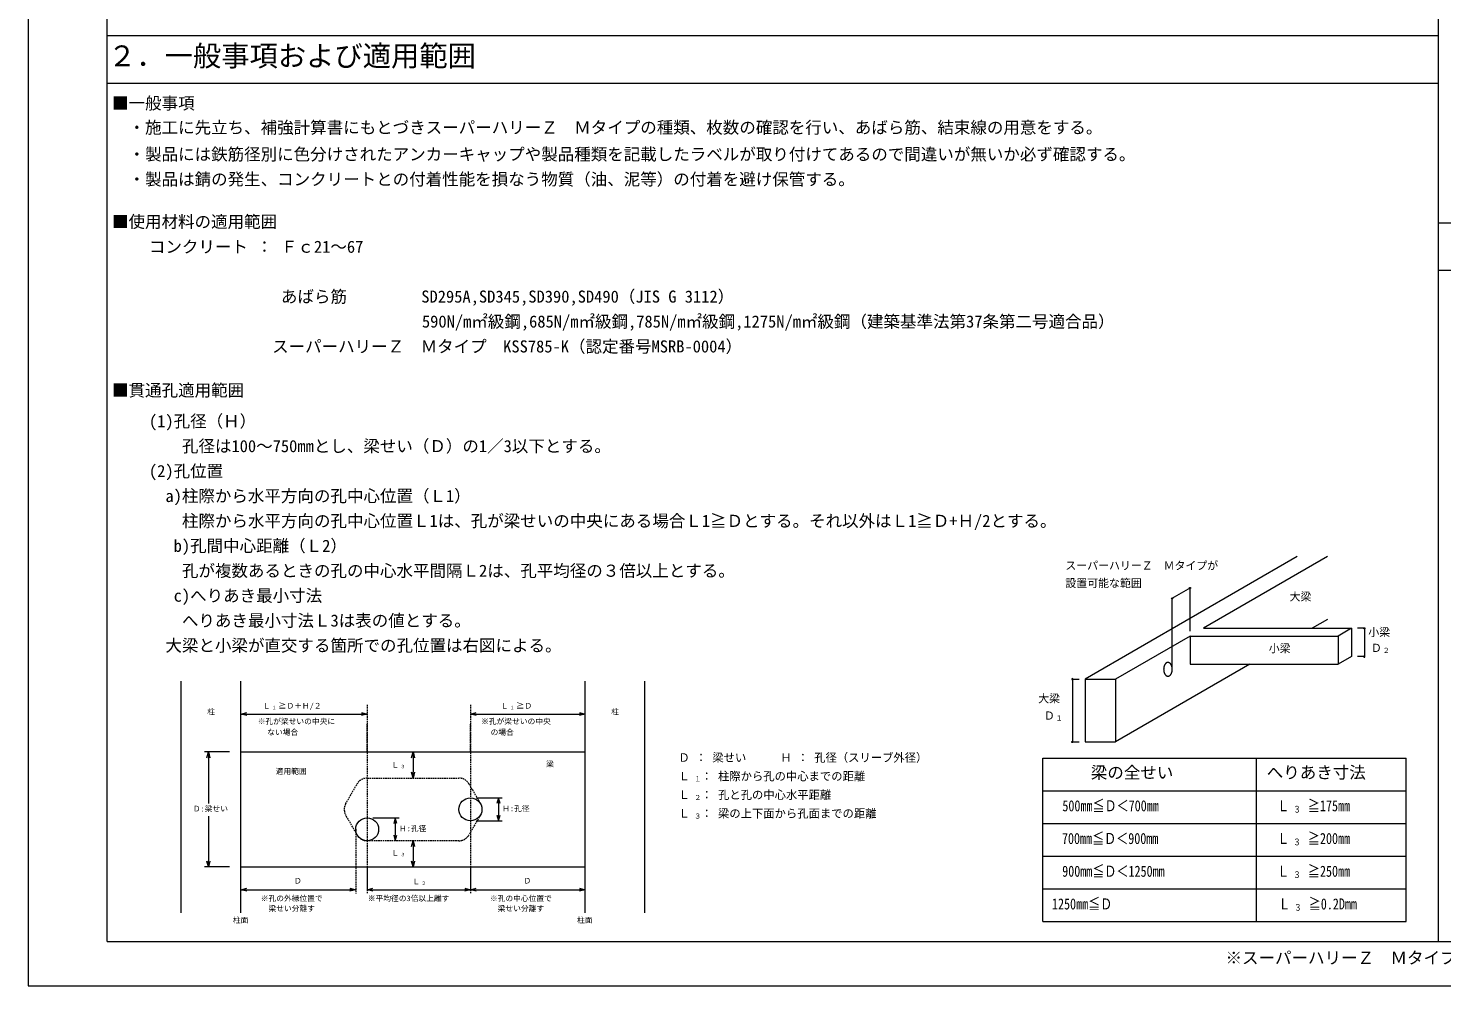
# Model space of a CAD drawing. Units: millimetres, scale not verified. Extents: x -3712 to 3713, y -2625 to 2625.
# Drawn here: x -3712 to 34, y -2625 to -89 of the extents above; entities that cross this region are included whole.
import ezdxf
from ezdxf.enums import TextEntityAlignment as Align

# ---------------------------------------------------------------- set-up
doc = ezdxf.new("R2010")
doc.units = ezdxf.units.MM
doc.header["$LTSCALE"] = 8
doc.linetypes.add('USER1', pattern=[0.75, 0.5, -0.25])
for name, color, linetype, lineweight in [('0-0_0', 7, 'Continuous', 18), ('0-1_2', 7, 'Continuous', 18), ('0-2_5', 7, 'Continuous', 18), ('0-3_4', 7, 'Continuous', 18), ('0-4_6', 7, 'Continuous', 18), ('0-5_WAKU', 7, 'Continuous', 18)]:
    doc.layers.add(name, color=color, linetype=linetype, lineweight=lineweight)
doc.layers.add('0-6_LAY-255', color=7, linetype='Continuous')
doc.styles.add('ＭＳ ゴシック', font='')
doc.styles.get('ＭＳ ゴシック').set_extended_font_data('MS Gothic')

# ---------------------------------------------------------------- blocks, each defined once
blk = doc.blocks.new('_U25')
at = {"layer": '0-1_2', "style": 'ＭＳ ゴシック'}
blk.add_text('梁の全せい', height=32.07, dxfattribs=at).set_placement((28609.341, -10736.459), align=Align.BOTTOM_LEFT)
blk = doc.blocks.new('_U27')
at = {"layer": '0-1_2', "style": 'ＭＳ ゴシック'}
blk.add_text('へりあき寸法', height=32.07, dxfattribs=at).set_placement((29075.515, -10736.015), align=Align.BOTTOM_LEFT)
blk = doc.blocks.new('_DOTSMALL')
at = {"layer": '0-0_0'}
blk.add_circle((0, 0), 0.0625, dxfattribs=at)
blk.add_circle((0, 0), 0.0625, dxfattribs=at)
blk = doc.blocks.new('_OPEN30')
at = {"layer": '0-0_0'}
blk.add_line((0, 0), (-1, 0), dxfattribs=at)
blk.add_lwpolyline([(-1, 0.2679), (0, 0), (-1, -0.2679)], dxfattribs=at)

msp = doc.modelspace()

# ---------------------------------------------------------------- linework, layer by layer
at = {"layer": '0-2_5'}
for p, q in [((24.297, 2173.8), (24.297, -2507.485)), ((-3503.151, -108.028), (24.297, -108.028)), ((-3503.151, -234.528), (24.297, -234.528)), ((24.297, -604.342), (3551.744, -604.342)), ((3551.744, -730.842), (24.297, -730.842)), ((-1024.028, -2022.073), (-60.76, -2022.073)), ((-1024.028, -2455.321), (-1024.028, -2022.073)), ((-457.252, -2455.321), (-457.252, -2022.073)), ((-60.76, -2455.321), (-60.76, -2022.073)), ((-1024.028, -2108.723), (-60.76, -2108.723)), ((-1024.028, -2195.372), (-60.76, -2195.372)), ((-1024.028, -2282.022), (-60.76, -2282.022)), ((-1024.028, -2368.672), (-60.76, -2368.672)), ((-1024.028, -2455.321), (-60.76, -2455.321)), ((-3503.151, -2507.485), (3551.744, -2507.485))]:
    msp.add_line(p, q, dxfattribs=at)
msp.add_lwpolyline([(-3503.151, -2507.485), (-3503.151, 2173.8), (3551.744, 2173.8)], dxfattribs=at)
at = {"layer": '0-3_4'}
for p, q in [((-349.369, -1488.655), (-911.495, -1813.199)), ((-269.274, -1488.655), (-598.041, -1678.469)), ((-632.127, -1570.949), (-682.219, -1599.869)), ((-633.507, -1686.335), (-633.507, -1571.745)), ((-680.838, -1783.731), (-680.838, -1599.072)), ((-598.041, -1678.469), (-205.422, -1678.469)), ((-269.274, -1654.97), (-309.975, -1678.469)), ((-205.422, -1678.469), (-240.888, -1698.945)), ((-205.422, -1678.469), (-205.422, -1753.379)), ((-205.422, -1678.469), (-205.422, -1753.379)), ((-171.609, -1678.469), (-189.67, -1678.469)), ((-171.609, -1678.469), (-171.609, -1754.973)), ((-633.507, -1698.945), (-831.4, -1813.199)), ((-633.507, -1698.945), (-240.888, -1698.945)), ((-633.507, -1698.945), (-633.507, -1773.855)), ((-240.888, -1698.945), (-240.888, -1773.855)), ((-205.422, -1753.379), (-240.888, -1773.855)), ((-170.015, -1753.379), (-189.67, -1753.379)), ((-475.19, -1773.855), (-831.4, -1979.513)), ((-633.507, -1773.855), (-240.888, -1773.855)), ((-3307.098, -2431.687), (-3307.098, -1818.802)), ((-3148.719, -2006.032), (-3148.719, -1818.802)), ((-2078.222, -2431.687), (-2078.222, -1818.802)), ((-945.308, -1813.199), (-927.247, -1813.199)), ((-945.308, -1813.199), (-945.308, -1979.513)), ((-911.495, -1813.199), (-831.4, -1813.199)), ((-831.4, -1813.199), (-831.4, -1979.513)), ((-3133.517, -1905.579), (-2814.276, -1905.579)), ((-2540.64, -1905.579), (-2251.802, -1905.579)), ((-946.902, -1979.513), (-927.247, -1979.513)), ((-3179.123, -2006.032), (-3245.131, -2006.032)), ((-3234.997, -2021.234), (-3234.997, -2142.594)), ((-3148.719, -2310.071), (-3148.719, -2006.032)), ((-2692.66, -2021.234), (-2692.66, -2059.784)), ((-2236.6, -2310.071), (-2236.6, -2006.032)), ((-2525.438, -2127.648), (-2456.211, -2127.648)), ((-2466.346, -2142.85), (-2466.346, -2173.254)), ((-3234.997, -2175.648), (-3234.997, -2294.869)), ((-2799.074, -2180.309), (-2729.847, -2180.309)), ((-2739.981, -2195.511), (-2739.981, -2225.915)), ((-2525.438, -2188.456), (-2456.211, -2188.456)), ((-2692.66, -2256.319), (-2692.66, -2294.869)), ((-3179.123, -2310.071), (-3245.131, -2310.071)), ((-2236.6, -2431.687), (-2236.6, -2310.071)), ((-3133.517, -2370.879), (-2859.882, -2370.879)), ((-2799.074, -2370.879), (-2540.64, -2370.879)), ((-2525.438, -2370.879), (-2251.802, -2370.879))]:
    msp.add_line(p, q, dxfattribs=at)
at = {"layer": '0-3_4', "linetype": 'USER1'}
for p, q in [((-2814.276, -1881.171), (-2814.276, -2370.879)), ((-2540.64, -1881.171), (-2540.64, -2370.879)), ((-2814.276, -2006.032), (-2814.276, -1932.307)), ((-2540.64, -2006.032), (-2540.64, -1932.307)), ((-2871.01, -2142.85), (-2840.606, -2090.188)), ((-2814.276, -2074.986), (-2571.044, -2074.986)), ((-2544.713, -2090.188), (-2514.309, -2142.85)), ((-2840.606, -2225.915), (-2871.01, -2173.254)), ((-2514.309, -2173.254), (-2544.713, -2225.915)), ((-2844.68, -2210.713), (-2844.68, -2381.014)), ((-2571.044, -2241.117), (-2814.276, -2241.117)), ((-2814.276, -2310.071), (-2814.276, -2381.014)), ((-2814.276, -2310.071), (-2814.276, -2381.014)), ((-2540.64, -2310.071), (-2540.64, -2381.014))]:
    msp.add_line(p, q, dxfattribs=at)
at = {"layer": '0-3_4'}
for points in [[(-692.01, -1768.785), (-692.61, -1768.785), (-693.21, -1768.885), (-693.71, -1768.985), (-694.31, -1769.185), (-694.81, -1769.385), (-695.41, -1769.585), (-695.91, -1769.885), (-696.41, -1770.185), (-696.91, -1770.585), (-697.41, -1770.985), (-697.91, -1771.385), (-698.41, -1771.885), (-698.81, -1772.385), (-699.31, -1772.885), (-699.71, -1773.485), (-700.11, -1774.085), (-700.51, -1774.785), (-700.91, -1775.485), (-701.21, -1776.185), (-701.51, -1776.885), (-701.81, -1777.685), (-702.11, -1778.385), (-702.41, -1779.185), (-702.61, -1780.085), (-702.81, -1780.885), (-703.01, -1781.785), (-703.11, -1782.585), (-703.21, -1783.485), (-703.31, -1784.385), (-703.41, -1785.285), (-703.41, -1786.185), (-703.51, -1786.985), (-703.41, -1787.885), (-703.41, -1788.785), (-703.31, -1789.685), (-703.21, -1790.585), (-703.11, -1791.485), (-703.01, -1792.285), (-702.81, -1793.185)], [(-702.81, -1793.185), (-702.61, -1793.985), (-702.41, -1794.785), (-702.11, -1795.585), (-701.81, -1796.385), (-701.51, -1797.185), (-701.21, -1797.885), (-700.91, -1798.585), (-700.51, -1799.285), (-700.11, -1799.985), (-699.71, -1800.585), (-699.31, -1801.185), (-698.81, -1801.685), (-698.41, -1802.185), (-697.91, -1802.685), (-697.41, -1803.085), (-696.91, -1803.485), (-696.41, -1803.885), (-695.91, -1804.185), (-695.41, -1804.485), (-694.81, -1804.685), (-694.31, -1804.885), (-693.71, -1805.085), (-693.21, -1805.185), (-692.61, -1805.285), (-692.01, -1805.285), (-691.51, -1805.285), (-690.91, -1805.185), (-690.41, -1805.085), (-689.81, -1804.885), (-689.31, -1804.685), (-688.71, -1804.485), (-688.21, -1804.185), (-687.71, -1803.885), (-687.21, -1803.485), (-686.71, -1803.085), (-686.21, -1802.685), (-685.71, -1802.185), (-685.31, -1801.685), (-684.81, -1801.185)], [(-686.21, -1771.385), (-686.71, -1770.985), (-687.21, -1770.585), (-687.71, -1770.185), (-688.21, -1769.885), (-688.71, -1769.585), (-689.31, -1769.385), (-689.81, -1769.185), (-690.41, -1768.985), (-690.91, -1768.885), (-691.51, -1768.785), (-692.01, -1768.785)], [(-684.81, -1801.185), (-684.41, -1800.585), (-684.01, -1799.985), (-683.61, -1799.285), (-683.21, -1798.585), (-682.91, -1797.885), (-682.61, -1797.185), (-682.31, -1796.385), (-682.01, -1795.585), (-681.71, -1794.785), (-681.51, -1793.985), (-681.31, -1793.185), (-681.11, -1792.285), (-681.01, -1791.485), (-680.91, -1790.585), (-680.81, -1789.685), (-680.71, -1788.785), (-680.71, -1787.885), (-680.61, -1786.985), (-680.71, -1786.185), (-680.71, -1785.285), (-680.81, -1784.385), (-680.91, -1783.485), (-681.01, -1782.585), (-681.11, -1781.785), (-681.31, -1780.885), (-681.51, -1780.085), (-681.71, -1779.185), (-682.01, -1778.385), (-682.31, -1777.685), (-682.61, -1776.885), (-682.91, -1776.185), (-683.21, -1775.485), (-683.61, -1774.785), (-684.01, -1774.085), (-684.41, -1773.485), (-684.81, -1772.885), (-685.31, -1772.385), (-685.71, -1771.885), (-686.21, -1771.385)], [(-3148.719, -2006.032), (-2236.6, -2006.032), (-2236.6, -1818.802)], [(-911.495, -1813.199), (-911.495, -1979.513), (-831.4, -1979.513)], [(-3148.719, -2431.687), (-3148.719, -2310.071), (-2236.6, -2310.071)]]:
    msp.add_lwpolyline(points, dxfattribs=at)
for centre in [(-2540.64, -2158.052), (-2814.276, -2210.713)]:
    msp.add_circle(centre, 30.404, dxfattribs=at)
at = {"layer": '0-3_4', "linetype": 'USER1'}
for centre, start, end in [((-2814.276, -2105.39), 90, 150), ((-2571.044, -2105.39), 30, 90), ((-2844.68, -2158.052), 150, 210), ((-2814.276, -2210.713), 210, 270), ((-2571.044, -2210.713), 270, 330)]:
    msp.add_arc(centre, 30.404, start, end, dxfattribs=at)
at = {"layer": '0-4_6'}
for p, q in [((-3712.47, 2625), (-3712.47, -2625)), ((-3712.47, -2625), (3712.53, -2625))]:
    msp.add_line(p, q, dxfattribs=at)

# ---------------------------------------------------------------- block references
at = {"layer": '0-3_4', "yscale": 15.20199}
for p, xscale, rotation in [((-3148.719, -1905.579), 15.20199, 180), ((-2540.64, -1905.579), 15.20199, 180), ((-3234.997, -2006.032), 15.20199, 90), ((-2692.66, -2006.032), 15.20199, 90), ((-2692.66, -2074.986), 15.20199, 270), ((-2466.346, -2127.648), -15.20199, 270), ((-2739.981, -2180.309), -15.20199, 270), ((-2466.346, -2188.456), -15.20199, 90), ((-2739.981, -2241.117), -15.20199, 90), ((-2692.66, -2241.117), 15.20199, 90), ((-3234.997, -2310.071), 15.20199, 270), ((-2692.66, -2310.071), 15.20199, 270), ((-3148.719, -2370.879), 15.20199, 180), ((-2814.276, -2370.879), 15.20199, 180), ((-2540.64, -2370.879), 15.20199, 180)]:
    msp.add_blockref('_OPEN30', p, dxfattribs=dict(at, xscale=xscale, rotation=rotation))
at = {"layer": '0-3_4', "xscale": 15.20199, "yscale": 15.20199}
for p in [(-2814.276, -1905.579), (-2236.6, -1905.579), (-2844.68, -2370.879), (-2540.64, -2370.879), (-2236.6, -2370.879)]:
    msp.add_blockref('_OPEN30', p, dxfattribs=at)
at = {"layer": '0-3_4'}
for name in ['_U25', '_U27']:
    msp.add_blockref(name, (-29505.81, 8650.315), dxfattribs=at)
at = {"layer": '0-5_WAKU', "yscale": 25.5, "rotation": 180}
for p, xscale in [((-633.507, -1571.745), 25.5), ((-680.838, -1599.072), 25.5), ((-171.609, -1753.379), -25.5), ((-945.308, -1979.513), 25.5)]:
    msp.add_blockref('_DOTSMALL', p, dxfattribs=dict(at, xscale=xscale))
at = {"layer": '0-5_WAKU', "yscale": 25.5}
for p, xscale in [((-171.609, -1678.469), 25.5), ((-945.308, -1813.199), -25.5)]:
    msp.add_blockref('_DOTSMALL', p, dxfattribs=dict(at, xscale=xscale))

# ---------------------------------------------------------------- texts
at = {"layer": '0-1_2', "style": 'ＭＳ ゴシック'}
msp.add_text('２．一般事項および適用範囲', height=54.99, dxfattribs=at).set_placement((-3501.085, -206.359), align=Align.BOTTOM_LEFT)
at = {"layer": '0-1_2', "style": 'ＭＳ ゴシック', "width": 0.8}
for s, height, p in [('500mm≦Ｄ＜700mm', 29.33, (-971.883, -2171.906)), ('Ｌ', 29.33, (-402.412, -2171.906)), ('≧175mm', 29.33, (-321.115, -2171.906)), ('３', 17.6, (-359.775, -2171.906)), ('700mm≦Ｄ＜900mm', 29.33, (-972.993, -2258.555)), ('Ｌ', 29.33, (-402.412, -2258.555)), ('３', 17.6, (-359.775, -2258.555)), ('≧200mm', 29.33, (-321.115, -2258.555)), ('900mm≦Ｄ＜1250mm', 29.33, (-972.327, -2345.205)), ('Ｌ', 29.33, (-402.412, -2345.205)), ('３', 17.6, (-359.775, -2345.205)), ('≧250mm', 29.33, (-321.115, -2345.205)), ('1250mm≦Ｄ', 29.33, (-999.387, -2431.854)), ('Ｌ', 29.33, (-399.38, -2431.854)), ('≧0.2Dmm', 29.33, (-318.873, -2431.854)), ('３', 17.6, (-357.533, -2431.854))]:
    msp.add_text(s, height=height, dxfattribs=at).set_placement(p, align=Align.BOTTOM_LEFT)
at = {"layer": '0-3_4', "style": 'ＭＳ ゴシック'}
for s, height, p in [('\u3000a)柱際から水平方向の孔中心位置（Ｌ1）', 32.07, (-3392.714, -1353.572)), ('\u3000\u3000柱際から水平方向の孔中心位置Ｌ1は、孔が梁せいの中央にある場合Ｌ1≧Ｄとする。それ以外はＬ1≧Ｄ+Ｈ/2とする。', 32.07, (-3392.714, -1419.572)), ('\u3000 b)孔間中心距離（Ｌ2）', 32.07, (-3392.714, -1485.572)), ('\u3000\u3000孔が複数あるときの孔の中心水平間隔Ｌ2は、孔平均径の３倍以上とする。', 32.07, (-3392.714, -1551.572)), ('\u3000\u3000へりあき最小寸法Ｌ3は表の値とする。', 32.07, (-3392.714, -1683.572)), ('２', 13.2, (-122.768, -1747.465)), ('１', 8.798, (-3066.85, -1895.444)), ('１', 8.798, (-2436.282, -1895.444)), ('１', 13.2, (-989.593, -1926.828)), ('３', 8.798, (-2725.773, -2051.638)), ('１', 13.2, (-1947.484, -2087.875)), ('２', 13.2, (-1947.484, -2137.177)), ('３', 13.2, (-1947.484, -2186.479)), ('３', 8.798, (-2725.773, -2284.735)), ('２', 8.798, (-2670.435, -2360.745)), ('※スーパーハリーＺ\u3000Ｍタイプ標準図の評定内容など、製品の性能に関わる内容の編集はご遠慮下さい。編集された内容については弊社では責任を負いかねます。', 32.07, (-539.534, -2576.732))]:
    msp.add_text(s, height=height, dxfattribs=at).set_placement(p, align=Align.BOTTOM_LEFT)
at = {"layer": '0-6_LAY-255', "style": 'ＭＳ ゴシック'}
for s, height, p in [('■一般事項', 32.07, (-3490.368, -313.405)), ('\u3000・施工に先立ち、補強計算書にもとづきスーパーハリーＺ\u3000Ｍタイプの種類、枚数の確認を行い、あばら筋、結束線の用意をする。', 32.07, (-3490.368, -377.694)), ('\u3000・製品には鉄筋径別に色分けされたアンカーキャップや製品種類を記載したラベルが取り付けてあるので間違いが無いか必ず確認する。', 32.07, (-3490.368, -448.62)), ('\u3000・製品は錆の発生、コンクリートとの付着性能を損なう物質（油、泥等）の付着を避け保管する。', 32.07, (-3490.368, -514.771)), ('■使用材料の適用範囲', 32.07, (-3490.484, -627.177)), ('コンクリート ： Ｆｃ21～67\u3000', 32.07, (-3392.714, -693.572)), ('\u3000\u3000\u3000\u3000\u3000\u3000\u3000\u3000あばら筋', 32.07, (-3392.714, -825.572)), ('SD295A,SD345,SD390,SD490（JIS G 3112）', 32.07, (-2670.897, -825.572)), ('590N/m㎡級鋼,685N/m㎡級鋼,785N/m㎡級鋼,1275N/m㎡級鋼（建築基準法第37条第二号適合品）', 32.07, (-2669.176, -891.572)), ('スーパーハリーＺ\u3000Ｍタイプ  KSS785-K（認定番号MSRB-0004）', 32.07, (-3066.232, -957.572)), ('■貫通孔適用範囲', 32.07, (-3490.368, -1073.728)), ('(1)孔径（Ｈ）', 32.07, (-3392.714, -1155.572)), ('\u3000\u3000孔径は100～750mmとし、梁せい（Ｄ）の1／3以下とする。', 32.07, (-3392.714, -1221.572)), ('(2)孔位置', 32.07, (-3392.714, -1287.572)), ('スーパーハリーＺ\u3000Ｍタイプが', 21.21, (-964.005, -1529.307)), ('\u3000 c)へりあき最小寸法', 32.07, (-3392.714, -1617.572)), ('設置可能な範囲', 21.21, (-964.005, -1575.943)), ('大梁', 21.21, (-369.754, -1611.683)), ('小梁', 21.21, (-161.075, -1705.618)), ('\u3000大梁と小梁が直交する箇所での孔位置は右図による。', 32.07, (-3392.714, -1749.572)), ('小梁', 21.21, (-424.825, -1748.564)), ('Ｄ', 21.21, (-154.033, -1747.465)), ('大梁', 21.21, (-1035.85, -1881.41)), ('柱', 14.66, (-3238.084, -1911.172)), ('Ｌ\u3000≧Ｄ＋Ｈ/２', 14.66, (-3091.244, -1895.444)), ('Ｌ\u3000≧Ｄ', 14.66, (-2460.676, -1895.444)), ('柱', 14.66, (-2167.587, -1911.172)), ('Ｄ', 21.21, (-1020.859, -1926.828)), ('※孔が梁せいの中央に', 14.66, (-3104.493, -1936.558)), ('ない場合', 14.66, (-3079.294, -1965.395)), ('※孔が梁せいの中央', 14.66, (-2512.424, -1936.558)), ('の場合', 14.66, (-2487.225, -1965.395)), ('Ｄ ： 梁せい\u3000\u3000\u3000Ｈ ： 孔径（スリーブ外径）', 21.99, (-1989.42, -2038.573)), ('適用範囲', 14.66, (-3056.745, -2068.759)), ('Ｌ', 14.66, (-2750.167, -2051.638)), ('梁', 14.66, (-2340.087, -2049.713)), ('Ｌ\u3000： 柱際から孔の中心までの距離', 21.99, (-1989.42, -2087.875)), ('Ｌ\u3000： 孔と孔の中心水平距離', 21.99, (-1989.42, -2137.177)), ('Ｄ:梁せい', 14.66, (-3276.359, -2167.94)), ('Ｈ:孔径', 14.66, (-2456.473, -2167.683)), ('Ｌ\u3000： 梁の上下面から孔面までの距離', 21.99, (-1989.42, -2186.479)), ('Ｈ:孔径', 14.66, (-2730.109, -2220.344)), ('Ｌ', 14.66, (-2750.167, -2284.735)), ('Ｄ', 14.66, (-3008.238, -2358.819)), ('Ｌ', 14.66, (-2694.829, -2360.745)), ('Ｄ', 14.66, (-2400.158, -2358.819)), ('※孔の外縁位置で', 14.66, (-3096.398, -2405.434)), ('※平均径の3倍以上離す', 14.66, (-2812.647, -2405.434)), ('※孔の中心位置で', 14.66, (-2488.935, -2405.434)), ('\u3000梁せい分離す', 14.66, (-3096.398, -2432.144)), ('\u3000梁せい分離す', 14.66, (-2488.935, -2432.144)), ('柱面', 14.66, (-3170.17, -2462.894)), ('柱面', 14.66, (-2258.051, -2462.894))]:
    msp.add_text(s, height=height, dxfattribs=at).set_placement(p, align=Align.BOTTOM_LEFT)

doc.saveas('drawing.dxf')
